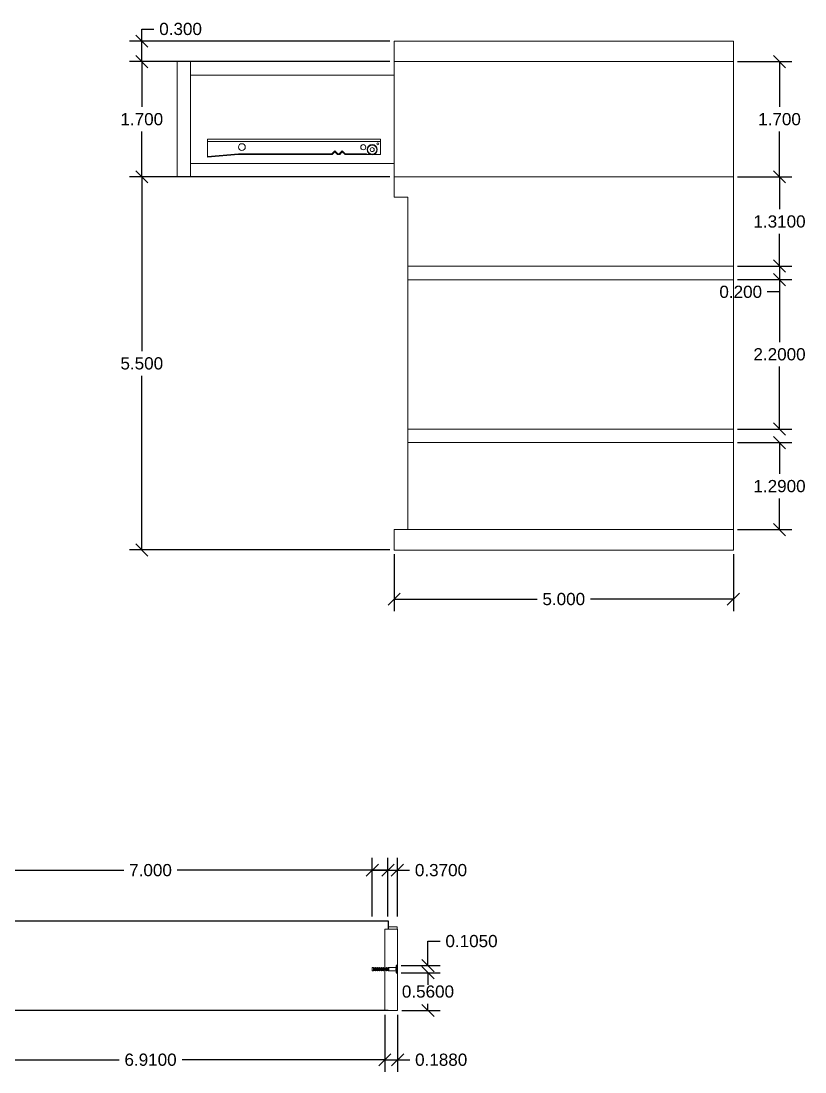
# Model space of a CAD drawing. Header units: centimetres. Extents: x -239 to 1959, y -161 to 626.
# Drawn here: x 593.33 to 604.89, y -134.98 to -119.49 of the extents above; entities that cross this region are included whole.
import ezdxf

# ---------------------------------------------------------------- set-up
doc = ezdxf.new("R2010")
doc.units = ezdxf.units.CM
doc.header["$MEASUREMENT"] = 0
doc.styles.get("Standard").update_dxf_attribs({"font": 'Arial.ttf'})
doc.dimstyles.get("Standard").update_dxf_attribs({"dimtxt": 0.18, "dimasz": 0.18, "dimexe": 0.18, "dimexo": 0.0625, "dimgap": 0.09, "dimtad": 0, "dimtih": 1, "dimtoh": 1, "dimdec": 4, "dimzin": 0, "dimdsep": 46, "dimtxsty": 'Standard', "dimcen": 0.09, "dimadec": 0, "dimazin": 0, "dimtfac": 1, "dimtdec": 4, "dimtofl": 0, "dimtmove": 0, "dimatfit": 3, "dimfxl": 1, "dimtolj": 1, "dimtzin": 0, "dimarcsym": 0})

# ---------------------------------------------------------------- blocks, each defined once
blk = doc.blocks.new('_Oblique')
at = {"color": 0, "linetype": 'ByBlock', "lineweight": -2}
blk.add_line((-0.5, -0.5), (0.5, 0.5), dxfattribs=at)
blk = doc.blocks.new('*D312')
at = {"color": 0, "lineweight": -2, "transparency": 16777216}
for p, q in [((603.892, -120.09), (604.69, -120.09)), ((604.51, -120.09), (604.51, -120.759)), ((604.51, -121.79), (604.51, -121.122)), ((603.892, -121.79), (604.69, -121.79))]:
    blk.add_line(p, q, dxfattribs=at)
at = {"layer": 'Defpoints', "color": 0, "transparency": 16777216}
for p in [(603.83, -120.09), (603.83, -121.79), (604.51, -121.79)]:
    blk.add_point(p, dxfattribs=at)
at = {"color": 0, "lineweight": -2, "transparency": 16777216, "xscale": 0.18, "yscale": 0.18, "zscale": 0.18}
for p, rotation in [((604.51, -120.09), 90), ((604.51, -121.79), 270)]:
    blk.add_blockref('_Oblique', p, dxfattribs=dict(at, rotation=rotation))
at = {"color": 0, "transparency": 16777216, "insert": (604.51, -120.94), "char_height": 0.18, "attachment_point": 5}
blk.add_mtext('\\A1;1.700', dxfattribs=at)
blk = doc.blocks.new('*D313')
at = {"color": 0, "lineweight": -2, "transparency": 16777216}
for p, q in [((603.892, -121.79), (604.69, -121.79)), ((604.51, -121.79), (604.51, -122.267)), ((604.51, -123.105), (604.51, -122.629)), ((603.892, -123.105), (604.69, -123.105))]:
    blk.add_line(p, q, dxfattribs=at)
at = {"layer": 'Defpoints', "color": 0, "transparency": 16777216}
for p in [(603.83, -121.79), (603.83, -123.105), (604.51, -123.105)]:
    blk.add_point(p, dxfattribs=at)
at = {"color": 0, "lineweight": -2, "transparency": 16777216, "xscale": 0.18, "yscale": 0.18, "zscale": 0.18}
for p, rotation in [((604.51, -121.79), 90), ((604.51, -123.105), 270)]:
    blk.add_blockref('_Oblique', p, dxfattribs=dict(at, rotation=rotation))
at = {"color": 0, "transparency": 16777216, "insert": (604.51, -122.448), "char_height": 0.18, "attachment_point": 5}
blk.add_mtext('\\A1;1.3100', dxfattribs=at)
blk = doc.blocks.new('*D314')
at = {"color": 0, "lineweight": -2, "transparency": 16777216}
for p, q in [((603.892, -123.305), (604.69, -123.305)), ((604.51, -123.305), (604.51, -124.225)), ((604.51, -125.507), (604.51, -124.587)), ((603.892, -125.507), (604.69, -125.507))]:
    blk.add_line(p, q, dxfattribs=at)
at = {"layer": 'Defpoints', "color": 0, "transparency": 16777216}
for p in [(603.83, -123.305), (603.83, -125.507), (604.51, -125.507)]:
    blk.add_point(p, dxfattribs=at)
at = {"color": 0, "lineweight": -2, "transparency": 16777216, "xscale": 0.18, "yscale": 0.18, "zscale": 0.18}
for p, rotation in [((604.51, -123.305), 90), ((604.51, -125.507), 270)]:
    blk.add_blockref('_Oblique', p, dxfattribs=dict(at, rotation=rotation))
at = {"color": 0, "transparency": 16777216, "insert": (604.51, -124.406), "char_height": 0.18, "attachment_point": 5}
blk.add_mtext('\\A1;2.2000', dxfattribs=at)
blk = doc.blocks.new('*D315')
at = {"color": 0, "lineweight": -2, "transparency": 16777216}
for p, q in [((603.892, -123.105), (604.69, -123.105)), ((604.51, -123.105), (604.51, -123.305)), ((603.892, -123.305), (604.69, -123.305)), ((604.51, -123.305), (604.51, -123.485)), ((604.51, -123.485), (604.33, -123.485))]:
    blk.add_line(p, q, dxfattribs=at)
at = {"layer": 'Defpoints', "color": 0, "transparency": 16777216}
for p in [(603.83, -123.105), (603.83, -123.305), (604.51, -123.305)]:
    blk.add_point(p, dxfattribs=at)
at = {"color": 0, "lineweight": -2, "transparency": 16777216, "xscale": 0.18, "yscale": 0.18, "zscale": 0.18}
for p, rotation in [((604.51, -123.105), 90), ((604.51, -123.305), 270)]:
    blk.add_blockref('_Oblique', p, dxfattribs=dict(at, rotation=rotation))
at = {"color": 0, "transparency": 16777216, "insert": (603.938, -123.485), "char_height": 0.18, "attachment_point": 5}
blk.add_mtext('\\A1;0.200', dxfattribs=at)
blk = doc.blocks.new('*D316')
at = {"color": 0, "lineweight": -2, "transparency": 16777216}
for p, q in [((603.892, -125.707), (604.69, -125.707)), ((604.51, -125.707), (604.51, -126.167)), ((604.51, -126.99), (604.51, -126.53)), ((603.892, -126.99), (604.69, -126.99))]:
    blk.add_line(p, q, dxfattribs=at)
at = {"layer": 'Defpoints', "color": 0, "transparency": 16777216}
for p in [(603.83, -125.707), (603.83, -126.99), (604.51, -126.99)]:
    blk.add_point(p, dxfattribs=at)
at = {"color": 0, "lineweight": -2, "transparency": 16777216, "xscale": 0.18, "yscale": 0.18, "zscale": 0.18}
for p, rotation in [((604.51, -125.707), 90), ((604.51, -126.99), 270)]:
    blk.add_blockref('_Oblique', p, dxfattribs=dict(at, rotation=rotation))
at = {"color": 0, "transparency": 16777216, "insert": (604.51, -126.349), "char_height": 0.18, "attachment_point": 5}
blk.add_mtext('\\A1;1.2900', dxfattribs=at)
blk = doc.blocks.new('*D351')
at = {"color": 0, "lineweight": -2, "transparency": 16777216}
for p, q in [((598.83, -127.353), (598.83, -128.194)), ((603.83, -127.353), (603.83, -128.194)), ((598.83, -128.014), (600.938, -128.014)), ((603.83, -128.014), (601.722, -128.014))]:
    blk.add_line(p, q, dxfattribs=at)
at = {"layer": 'Defpoints', "color": 0, "transparency": 16777216}
for p in [(598.83, -127.29), (603.83, -127.29), (603.83, -128.014)]:
    blk.add_point(p, dxfattribs=at)
at = {"color": 0, "lineweight": -2, "transparency": 16777216, "xscale": 0.18, "yscale": 0.18, "zscale": 0.18, "rotation": 180}
blk.add_blockref('_Oblique', (598.83, -128.014), dxfattribs=at)
at = {"color": 0, "lineweight": -2, "transparency": 16777216, "xscale": 0.18, "yscale": 0.18, "zscale": 0.18}
blk.add_blockref('_Oblique', (603.83, -128.014), dxfattribs=at)
at = {"color": 0, "transparency": 16777216, "insert": (601.33, -128.014), "char_height": 0.18, "attachment_point": 5}
blk.add_mtext('\\A1;5.000', dxfattribs=at)
blk = doc.blocks.new('*D352')
at = {"color": 0, "lineweight": -2, "transparency": 16777216}
for p, q in [((598.767, -121.79), (594.93, -121.79)), ((595.11, -121.79), (595.11, -124.359)), ((595.11, -127.29), (595.11, -124.722)), ((598.767, -127.29), (594.93, -127.29))]:
    blk.add_line(p, q, dxfattribs=at)
at = {"layer": 'Defpoints', "color": 0, "transparency": 16777216}
for p in [(595.11, -121.79), (598.83, -121.79), (598.83, -127.29)]:
    blk.add_point(p, dxfattribs=at)
at = {"color": 0, "lineweight": -2, "transparency": 16777216, "xscale": 0.18, "yscale": 0.18, "zscale": 0.18}
for p, rotation in [((595.11, -121.79), 90), ((595.11, -127.29), 270)]:
    blk.add_blockref('_Oblique', p, dxfattribs=dict(at, rotation=rotation))
at = {"color": 0, "transparency": 16777216, "insert": (595.11, -124.54), "char_height": 0.18, "attachment_point": 5}
blk.add_mtext('\\A1;5.500', dxfattribs=at)
blk = doc.blocks.new('*D353')
at = {"color": 0, "lineweight": -2, "transparency": 16777216}
for p, q in [((595.567, -120.09), (594.93, -120.09)), ((595.11, -120.09), (595.11, -120.759)), ((595.11, -121.79), (595.11, -121.122)), ((595.567, -121.79), (594.93, -121.79))]:
    blk.add_line(p, q, dxfattribs=at)
at = {"layer": 'Defpoints', "color": 0, "transparency": 16777216}
for p in [(595.11, -120.09), (595.63, -120.09), (595.63, -121.79)]:
    blk.add_point(p, dxfattribs=at)
at = {"color": 0, "lineweight": -2, "transparency": 16777216, "xscale": 0.18, "yscale": 0.18, "zscale": 0.18}
for p, rotation in [((595.11, -120.09), 90), ((595.11, -121.79), 270)]:
    blk.add_blockref('_Oblique', p, dxfattribs=dict(at, rotation=rotation))
at = {"color": 0, "transparency": 16777216, "insert": (595.11, -120.94), "char_height": 0.18, "attachment_point": 5}
blk.add_mtext('\\A1;1.700', dxfattribs=at)
blk = doc.blocks.new('*D354')
at = {"color": 0, "lineweight": -2, "transparency": 16777216}
for p, q in [((595.11, -119.79), (595.11, -119.61)), ((595.11, -119.61), (595.29, -119.61)), ((598.767, -119.79), (594.93, -119.79)), ((595.11, -120.09), (595.11, -119.79)), ((598.767, -120.09), (594.93, -120.09))]:
    blk.add_line(p, q, dxfattribs=at)
at = {"layer": 'Defpoints', "color": 0, "transparency": 16777216}
for p in [(595.11, -119.79), (598.83, -119.79), (598.83, -120.09)]:
    blk.add_point(p, dxfattribs=at)
at = {"color": 0, "lineweight": -2, "transparency": 16777216, "xscale": 0.18, "yscale": 0.18, "zscale": 0.18}
for p, rotation in [((595.11, -119.79), 90), ((595.11, -120.09), 270)]:
    blk.add_blockref('_Oblique', p, dxfattribs=dict(at, rotation=rotation))
at = {"color": 0, "transparency": 16777216, "insert": (595.682, -119.61), "char_height": 0.18, "attachment_point": 5}
blk.add_mtext('\\A1;0.300', dxfattribs=at)
blk = doc.blocks.new('*D380')
at = {"color": 0, "lineweight": -2, "transparency": 16777216}
for p, q in [((591.785, -134.141), (591.785, -134.985)), ((598.693, -134.141), (598.693, -134.985)), ((591.785, -134.805), (594.775, -134.805)), ((598.693, -134.805), (595.704, -134.805))]:
    blk.add_line(p, q, dxfattribs=at)
at = {"layer": 'Defpoints', "color": 0, "transparency": 16777216}
for p in [(591.785, -134.079), (598.693, -134.079), (598.693, -134.805)]:
    blk.add_point(p, dxfattribs=at)
at = {"color": 0, "lineweight": -2, "transparency": 16777216, "xscale": 0.18, "yscale": 0.18, "zscale": 0.18, "rotation": 180}
blk.add_blockref('_Oblique', (591.785, -134.805), dxfattribs=at)
at = {"color": 0, "lineweight": -2, "transparency": 16777216, "xscale": 0.18, "yscale": 0.18, "zscale": 0.18}
blk.add_blockref('_Oblique', (598.693, -134.805), dxfattribs=at)
at = {"color": 0, "transparency": 16777216, "insert": (595.239, -134.805), "char_height": 0.18, "attachment_point": 5}
blk.add_mtext('\\A1;6.9100', dxfattribs=at)
blk = doc.blocks.new('*D381')
at = {"color": 0, "lineweight": -2, "transparency": 16777216}
for p, q in [((598.693, -134.141), (598.693, -134.985)), ((598.881, -134.141), (598.881, -134.985)), ((598.693, -134.805), (598.881, -134.805)), ((598.881, -134.805), (599.061, -134.805))]:
    blk.add_line(p, q, dxfattribs=at)
at = {"layer": 'Defpoints', "color": 0, "transparency": 16777216}
for p in [(598.693, -134.079), (598.881, -134.079), (598.881, -134.805)]:
    blk.add_point(p, dxfattribs=at)
at = {"color": 0, "lineweight": -2, "transparency": 16777216, "xscale": 0.18, "yscale": 0.18, "zscale": 0.18, "rotation": 180}
blk.add_blockref('_Oblique', (598.693, -134.805), dxfattribs=at)
at = {"color": 0, "lineweight": -2, "transparency": 16777216, "xscale": 0.18, "yscale": 0.18, "zscale": 0.18}
blk.add_blockref('_Oblique', (598.881, -134.805), dxfattribs=at)
at = {"color": 0, "transparency": 16777216, "insert": (599.523, -134.805), "char_height": 0.18, "attachment_point": 5}
blk.add_mtext('\\A1;0.1880', dxfattribs=at)
blk = doc.blocks.new('*D384')
at = {"color": 0, "lineweight": -2, "transparency": 16777216}
for p, q in [((598.944, -133.522), (599.508, -133.522)), ((599.328, -133.522), (599.328, -133.619)), ((599.328, -134.079), (599.328, -133.982)), ((598.944, -134.079), (599.508, -134.079))]:
    blk.add_line(p, q, dxfattribs=at)
at = {"layer": 'Defpoints', "color": 0, "transparency": 16777216}
for p in [(598.881, -133.522), (599.328, -133.522), (598.881, -134.079)]:
    blk.add_point(p, dxfattribs=at)
at = {"color": 0, "lineweight": -2, "transparency": 16777216, "xscale": 0.18, "yscale": 0.18, "zscale": 0.18}
for p, rotation in [((599.328, -133.522), 90), ((599.328, -134.079), 270)]:
    blk.add_blockref('_Oblique', p, dxfattribs=dict(at, rotation=rotation))
at = {"color": 0, "transparency": 16777216, "insert": (599.328, -133.8), "char_height": 0.18, "attachment_point": 5}
blk.add_mtext('\\A1;0.5600', dxfattribs=at)
blk = doc.blocks.new('*D385')
at = {"color": 0, "lineweight": -2, "transparency": 16777216}
for p, q in [((599.328, -133.416), (599.328, -133.056)), ((599.328, -133.056), (599.508, -133.056)), ((598.933, -133.416), (599.508, -133.416)), ((598.933, -133.522), (599.508, -133.522)), ((599.328, -133.522), (599.328, -133.702))]:
    blk.add_line(p, q, dxfattribs=at)
at = {"layer": 'Defpoints', "color": 0, "transparency": 16777216}
for p in [(598.871, -133.416), (598.871, -133.522), (599.328, -133.416)]:
    blk.add_point(p, dxfattribs=at)
at = {"color": 0, "lineweight": -2, "transparency": 16777216, "xscale": 0.18, "yscale": 0.18, "zscale": 0.18}
for p, rotation in [((599.328, -133.416), 270), ((599.328, -133.522), 90)]:
    blk.add_blockref('_Oblique', p, dxfattribs=dict(at, rotation=rotation))
at = {"color": 0, "transparency": 16777216, "insert": (599.97, -133.056), "char_height": 0.18, "width": 0.60409, "attachment_point": 5}
blk.add_mtext('\\A1;0.1050', dxfattribs=at)
blk = doc.blocks.new('*D386')
at = {"color": 0, "lineweight": -2, "transparency": 16777216}
for p, q in [((591.739, -132.695), (591.739, -131.83)), ((598.739, -132.695), (598.739, -131.83)), ((591.739, -132.01), (594.846, -132.01)), ((598.739, -132.01), (595.632, -132.01))]:
    blk.add_line(p, q, dxfattribs=at)
at = {"layer": 'Defpoints', "color": 0, "transparency": 16777216}
for p in [(598.739, -132.01), (591.739, -132.758), (598.739, -132.758)]:
    blk.add_point(p, dxfattribs=at)
at = {"color": 0, "lineweight": -2, "transparency": 16777216, "xscale": 0.18, "yscale": 0.18, "zscale": 0.18, "rotation": 180}
blk.add_blockref('_Oblique', (591.739, -132.01), dxfattribs=at)
at = {"color": 0, "lineweight": -2, "transparency": 16777216, "xscale": 0.18, "yscale": 0.18, "zscale": 0.18}
blk.add_blockref('_Oblique', (598.739, -132.01), dxfattribs=at)
at = {"color": 0, "transparency": 16777216, "insert": (595.239, -132.01), "char_height": 0.18, "attachment_point": 5}
blk.add_mtext('\\A1;7.000', dxfattribs=at)
blk = doc.blocks.new('*D320')
at = {"color": 0, "lineweight": -2, "transparency": 16777216}
for p, q in [((598.508, -132.695), (598.508, -131.83)), ((598.878, -132.695), (598.878, -131.83)), ((598.508, -132.01), (598.878, -132.01)), ((598.878, -132.01), (599.058, -132.01))]:
    blk.add_line(p, q, dxfattribs=at)
at = {"layer": 'Defpoints', "color": 0, "transparency": 16777216}
for p in [(598.878, -132.01), (598.508, -132.758), (598.878, -132.758)]:
    blk.add_point(p, dxfattribs=at)
at = {"color": 0, "lineweight": -2, "transparency": 16777216, "xscale": 0.18, "yscale": 0.18, "zscale": 0.18, "rotation": 180}
blk.add_blockref('_Oblique', (598.508, -132.01), dxfattribs=at)
at = {"color": 0, "lineweight": -2, "transparency": 16777216, "xscale": 0.18, "yscale": 0.18, "zscale": 0.18}
blk.add_blockref('_Oblique', (598.878, -132.01), dxfattribs=at)
at = {"color": 0, "transparency": 16777216, "insert": (599.52, -132.01), "char_height": 0.18, "attachment_point": 5}
blk.add_mtext('\\A1;0.3700', dxfattribs=at)

msp = doc.modelspace()

# ---------------------------------------------------------------- linework, layer by layer
at = {"lineweight": 5}
for p, q in [((598.82999, -120.09032), (603.82999, -120.09032)), ((596.0765, -121.26613), (598.62658, -121.26613)), ((599.02999, -123.10549), (603.82999, -123.10549)), ((599.02999, -123.30549), (603.82999, -123.30549)), ((599.02999, -125.50681), (603.82999, -125.50681)), ((599.02999, -125.70681), (603.82999, -125.70681)), ((598.82999, -126.99032), (603.82999, -126.99032)), ((598.73914, -132.87753), (598.73914, -132.75799)), ((598.52367, -133.44233), (598.52367, -133.49478)), ((598.52789, -133.48238), (598.52367, -133.48238)), ((598.54073, -133.48238), (598.53145, -133.48238)), ((598.55644, -133.48238), (598.5443, -133.48238)), ((598.57071, -133.48238), (598.56001, -133.48238)), ((598.58427, -133.48238), (598.57428, -133.48238)), ((598.59962, -133.48238), (598.58784, -133.48238)), ((598.61318, -133.48238), (598.60319, -133.48238)), ((598.62675, -133.48238), (598.61675, -133.48238)), ((598.63924, -133.48238), (598.63031, -133.48238)), ((598.6528, -133.48238), (598.64281, -133.48238)), ((598.66708, -133.48238), (598.65637, -133.48238)), ((598.68028, -133.48238), (598.67064, -133.48238)), ((598.69384, -133.48238), (598.68385, -133.48238)), ((598.70562, -133.48238), (598.69741, -133.48238)), ((598.71847, -133.48238), (598.70919, -133.48238)), ((598.73096, -133.48238), (598.72204, -133.48238)), ((598.74274, -133.48238), (598.73453, -133.48238)), ((598.75184, -133.48238), (598.74631, -133.48238)), ((598.75184, -133.44233), (598.75184, -133.49478))]:
    msp.add_line(p, q, dxfattribs=at)
for points in [[(598.82999, -122.09032), (598.82999, -119.79032), (603.82999, -119.79032), (603.82999, -127.06194)], [(595.82999, -120.29032), (595.82999, -120.09032), (595.62999, -120.09032), (595.62999, -121.79032), (595.82999, -121.79032), (595.82999, -121.59032)], [(598.82999, -120.29032), (595.82999, -120.29032), (595.82999, -121.59032), (598.82999, -121.59032)], [(596.0765, -121.50023), (596.0765, -121.23159), (598.62658, -121.23159)], [(598.62658, -121.23159), (598.62658, -121.46215), (598.42444, -121.46215)], [(597.90903, -121.45215), (596.5332, -121.45215), (596.0765, -121.49162)], [(598.10991, -121.45215), (598.06518, -121.4056), (598.02154, -121.45215), (597.99848, -121.45215), (597.9537, -121.4056), (597.90903, -121.45215)], [(597.91708, -121.46215), (597.9537, -121.42282), (597.99371, -121.46215)], [(598.02154, -121.45215), (597.99848, -121.45215)], [(598.0288, -121.46215), (598.06543, -121.42282), (598.10543, -121.46215)], [(598.10543, -121.46215), (598.42444, -121.46215), (598.42444, -121.45215)], [(598.42444, -121.45215), (598.10991, -121.45215)], [(596.0765, -121.50023), (596.5332, -121.46215), (597.91708, -121.46215)], [(597.99371, -121.46215), (598.0288, -121.46215)], [(598.82999, -121.79032), (603.82999, -121.79032)], [(598.82999, -126.99032), (598.82999, -127.29032), (603.82999, -127.29032), (603.82999, -121.79032)], [(598.82999, -122.09032), (599.02999, -122.09032), (599.02999, -126.50953)], [(599.02999, -126.50953), (599.02999, -126.99032), (598.82999, -126.99032)], [(598.82999, -127.06194), (598.82999, -126.99032)], [(603.60145, -127.29032), (599.05853, -127.29032)], [(598.88101, -132.87753), (598.69291, -132.87753), (598.69291, -133.45483)], [(598.69291, -133.48238), (598.69291, -134.07878), (598.88101, -134.07878), (598.88101, -132.87753)], [(598.87472, -132.87753), (598.87472, -132.84485), (598.73914, -132.84485)], [(598.52367, -133.44233), (598.50775, -133.44233), (598.50775, -133.49478), (598.52367, -133.49478)], [(598.52789, -133.45483), (598.52367, -133.45483)], [(598.75184, -133.46358), (598.52367, -133.46358)], [(598.75184, -133.47368), (598.52367, -133.47368)], [(598.53145, -133.46358), (598.53145, -133.44233), (598.52789, -133.44233), (598.52789, -133.46358)], [(598.53145, -133.47368), (598.53145, -133.49493), (598.52789, -133.49493), (598.52789, -133.47368)], [(598.54073, -133.45483), (598.53145, -133.45483)], [(598.5443, -133.46358), (598.5443, -133.45026), (598.54073, -133.45026), (598.54073, -133.46358)], [(598.5443, -133.47368), (598.5443, -133.487), (598.54073, -133.487), (598.54073, -133.47368)], [(598.55644, -133.45483), (598.5443, -133.45483)], [(598.56001, -133.46358), (598.56001, -133.44233), (598.55644, -133.44233), (598.55644, -133.46358)], [(598.56001, -133.47368), (598.56001, -133.49493), (598.55644, -133.49493), (598.55644, -133.47368)], [(598.57071, -133.45483), (598.56001, -133.45483)], [(598.57428, -133.46358), (598.57428, -133.45026), (598.57071, -133.45026), (598.57071, -133.46358)], [(598.57428, -133.47368), (598.57428, -133.487), (598.57071, -133.487), (598.57071, -133.47368)], [(598.58427, -133.45483), (598.57428, -133.45483)], [(598.58784, -133.46358), (598.58784, -133.44233), (598.58427, -133.44233), (598.58427, -133.46358)], [(598.58784, -133.47368), (598.58784, -133.49493), (598.58427, -133.49493), (598.58427, -133.47368)], [(598.59962, -133.45483), (598.58784, -133.45483)], [(598.60319, -133.46358), (598.60319, -133.45026), (598.59962, -133.45026), (598.59962, -133.46358)], [(598.60319, -133.47368), (598.60319, -133.487), (598.59962, -133.487), (598.59962, -133.47368)], [(598.61318, -133.45483), (598.60319, -133.45483)], [(598.61675, -133.46358), (598.61675, -133.44233), (598.61318, -133.44233), (598.61318, -133.46358)], [(598.61675, -133.47368), (598.61675, -133.49493), (598.61318, -133.49493), (598.61318, -133.47368)], [(598.62675, -133.45483), (598.61675, -133.45483)], [(598.63031, -133.46358), (598.63031, -133.45026), (598.62675, -133.45026), (598.62675, -133.46358)], [(598.63031, -133.47368), (598.63031, -133.487), (598.62675, -133.487), (598.62675, -133.47368)], [(598.63924, -133.45483), (598.63031, -133.45483)], [(598.64281, -133.46358), (598.64281, -133.44233), (598.63924, -133.44233), (598.63924, -133.46358)], [(598.64281, -133.47368), (598.64281, -133.49493), (598.63924, -133.49493), (598.63924, -133.47368)], [(598.6528, -133.45483), (598.64281, -133.45483)], [(598.65637, -133.46358), (598.65637, -133.45026), (598.6528, -133.45026), (598.6528, -133.46358)], [(598.65637, -133.47368), (598.65637, -133.487), (598.6528, -133.487), (598.6528, -133.47368)], [(598.66708, -133.45483), (598.65637, -133.45483)], [(598.67064, -133.46358), (598.67064, -133.44233), (598.66708, -133.44233), (598.66708, -133.46358)], [(598.67064, -133.47368), (598.67064, -133.49493), (598.66708, -133.49493), (598.66708, -133.47368)], [(598.68028, -133.45483), (598.67064, -133.45483)], [(598.68385, -133.46358), (598.68385, -133.45026), (598.68028, -133.45026), (598.68028, -133.46358)], [(598.68385, -133.47368), (598.68385, -133.487), (598.68028, -133.487), (598.68028, -133.47368)], [(598.69384, -133.45483), (598.68385, -133.45483)], [(598.69741, -133.46358), (598.69741, -133.44233), (598.69384, -133.44233), (598.69384, -133.46358)], [(598.69741, -133.47368), (598.69741, -133.49493), (598.69384, -133.49493), (598.69384, -133.47368)], [(598.70562, -133.45483), (598.69741, -133.45483)], [(598.70919, -133.46358), (598.70919, -133.45026), (598.70562, -133.45026), (598.70562, -133.46358)], [(598.70919, -133.47368), (598.70919, -133.487), (598.70562, -133.487), (598.70562, -133.47368)], [(598.71847, -133.45483), (598.70919, -133.45483)], [(598.72204, -133.46358), (598.72204, -133.44233), (598.71847, -133.44233), (598.71847, -133.46358)], [(598.72204, -133.47368), (598.72204, -133.49493), (598.71847, -133.49493), (598.71847, -133.47368)], [(598.73096, -133.45483), (598.72204, -133.45483)], [(598.73453, -133.46358), (598.73453, -133.45026), (598.73096, -133.45026), (598.73096, -133.46358)], [(598.73453, -133.47368), (598.73453, -133.487), (598.73096, -133.487), (598.73096, -133.47368)], [(598.74274, -133.45483), (598.73453, -133.45483)], [(598.74631, -133.46358), (598.74631, -133.44233), (598.74274, -133.44233), (598.74274, -133.46358)], [(598.74631, -133.47368), (598.74631, -133.49493), (598.74274, -133.49493), (598.74274, -133.47368)], [(598.75184, -133.45483), (598.74631, -133.45483)], [(598.85969, -133.44233), (598.75184, -133.44233)], [(598.75184, -133.49478), (598.85935, -133.49478), (598.85935, -133.49478)], [(598.87067, -133.52199), (598.87121, -133.52199)]]:
    msp.add_lwpolyline(points, dxfattribs=at)
for points in [[(592.2793, -132.75799), (598.73914, -132.75799), (598.73914, -132.87753)], [(598.87067, -133.41641), (598.85969, -133.41641), (598.85969, -133.52199), (598.87067, -133.52199)], [(598.73914, -134.07878), (598.73914, -134.07878), (592.2793, -134.07878)]]:
    msp.add_lwpolyline(points)
for centre, radius in [((596.5858, -121.35026), 0.05), ((598.58888, -121.30241), 0.01421), ((598.37456, -121.35233), 0.03831), ((598.50609, -121.38853), 0.07494), ((598.50609, -121.38853), 0.06851), ((598.50609, -121.38853), 0.02949)]:
    msp.add_circle(centre, radius, dxfattribs=at)
for centre, radius, start, end in [((598.9592, -133.4692), 0.10307, 149.189999, 210.810001), ((598.73755, -133.46988), 0.14346, 338.700771, 21.884626)]:
    msp.add_arc(centre, radius, start, end, dxfattribs=at)

# ---------------------------------------------------------------- dimensions: what is measured, and where the dimension line sits
for base, p1, p2, picture, middle in [((595.10961, -119.79032), (598.82999, -120.09032), (598.82999, -119.79032), '*D354', (595.68166, -119.61032)), ((595.10961, -120.09032), (595.62999, -121.79032), (595.62999, -120.09032), '*D353', (595.10961, -120.94032)), ((604.51031, -121.79032), (603.82999, -120.09032), (603.82999, -121.79032), '*D312', (604.51031, -120.94032)), ((595.10961, -121.79032), (598.82999, -127.29032), (598.82999, -121.79032), '*D352', (595.10961, -124.54032)), ((604.51031, -123.30549), (603.82999, -123.10549), (603.82999, -123.30549), '*D315', (603.93826, -123.48549))]:
    dim = msp.add_linear_dim(base=base, p1=p1, p2=p2, angle=90, dimstyle='Standard', override={"dimdec": 3, "dimblk1": 'Oblique', "dimblk2": 'Oblique', "dimsah": 1})
    dim.commit()
    dim.dimension.update_dxf_attribs({"geometry": picture, "text_midpoint": middle})
for base, p1, p2, text, picture, middle in [((604.51031, -123.10549), (603.82999, -121.79032), (603.82999, -123.10549), '1.3100', '*D313', (604.51031, -122.4479)), ((604.51031, -125.50681), (603.82999, -123.30549), (603.82999, -125.50681), '2.2000', '*D314', (604.51031, -124.40615)), ((604.51031, -126.99032), (603.82999, -125.70681), (603.82999, -126.99032), '1.2900', '*D316', (604.51031, -126.34856)), ((599.32754, -133.41641), (598.87067, -133.52199), (598.87067, -133.41641), '0.1050', '*D385', (599.96957, -133.05641)), ((599.32754, -133.52199), (598.88101, -134.07878), (598.88101, -133.52199), '0.5600', '*D384', (599.32754, -133.80039))]:
    dim = msp.add_linear_dim(base=base, p1=p1, p2=p2, angle=90, text=text, dimstyle='Standard', override={"dimdec": 3, "dimblk1": 'Oblique', "dimblk2": 'Oblique', "dimsah": 1})
    dim.commit()
    dim.dimension.update_dxf_attribs({"geometry": picture, "text_midpoint": middle})
for base, p1, p2, picture, middle in [((603.82999, -128.01379), (598.82999, -127.29032), (603.82999, -127.29032), '*D351', (601.32999, -128.01379)), ((598.73914, -132.00967), (591.73914, -132.75799), (598.73914, -132.75799), '*D386', (595.23914, -132.00967))]:
    dim = msp.add_linear_dim(base=base, p1=p1, p2=p2, dimstyle='Standard', override={"dimdec": 3, "dimblk1": 'Oblique', "dimblk2": 'Oblique', "dimsah": 1})
    dim.commit()
    dim.dimension.update_dxf_attribs({"geometry": picture, "text_midpoint": middle})
for base, p1, p2, text, picture, middle in [((598.87834, -132.00967), (598.50775, -132.75799), (598.87834, -132.75799), '0.3700', '*D320', (599.52037, -132.00967)), ((598.69291, -134.80475), (591.78537, -134.07878), (598.69291, -134.07878), '6.9100', '*D380', (595.23914, -134.80475)), ((598.88101, -134.80475), (598.69291, -134.07878), (598.88101, -134.07878), '0.1880', '*D381', (599.52304, -134.80475))]:
    dim = msp.add_linear_dim(base=base, p1=p1, p2=p2, text=text, dimstyle='Standard', override={"dimdec": 3, "dimblk1": 'Oblique', "dimblk2": 'Oblique', "dimsah": 1})
    dim.commit()
    dim.dimension.update_dxf_attribs({"geometry": picture, "text_midpoint": middle})

doc.saveas('drawing.dxf')
